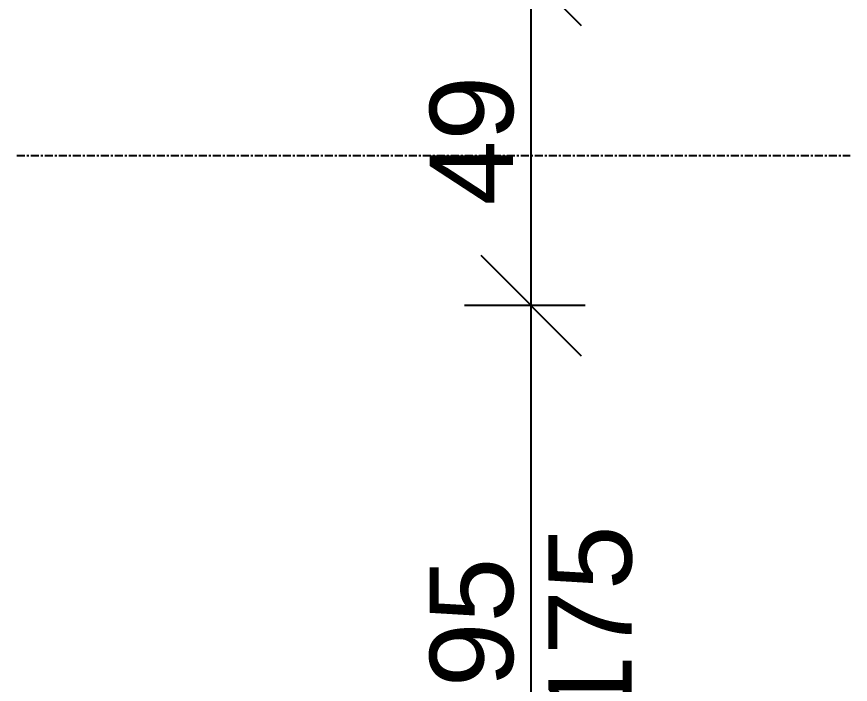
# Model space of a CAD drawing. Extents: x -5566 to 5867, y -120 to 4683.
# Drawn here: x -5235 to -5110, y 2513.7 to 2613.8 of the extents above; entities that cross this region are included whole.
import ezdxf

# ---------------------------------------------------------------- set-up
doc = ezdxf.new("R2010")
doc.units = 0
doc.linetypes.add('GRID_LINE', pattern=[2.1, 1.2, -0.3, 0.3, -0.3])
doc.layers.get('0').update_dxf_attribs({"linetype": 'CONTINUOUS'})
doc.layers.get('DEFPOINTS').update_dxf_attribs({"linetype": 'CONTINUOUS'})
doc.layers.add('A-ANNO-DIMS', color=211, linetype='CONTINUOUS')
doc.layers.add('S-GRID', color=1, linetype='CONTINUOUS')
doc.styles.add('ARIAL', font='arial.ttf', dxfattribs={"height": 12.5})
doc.dimstyles.new('200_100_2_5MM_ARIAL_CM___O', dxfattribs={"dimscale": 30.48, "dimtxt": 12.753242, "dimasz": 0.492126, "dimexe": 0.328084, "dimexo": 0.0625, "dimgap": 0.082021, "dimtad": 1, "dimdec": 0, "dimzin": 0, "dimtxsty": 'ARIAL', "dimblk1": 'OBLIQUE', "dimblk2": 'OBLIQUE', "dimsah": 1, "dimcen": 0.09, "dimdle": 0.328084, "dimazin": 3, "dimtfac": 1, "dimtdec": 4, "dimtix": 1, "dimtmove": 0, "dimatfit": 3, "dimtvp": 1, "dimtolj": 1, "dimtzin": 0})

# ---------------------------------------------------------------- blocks, each defined once
blk = doc.blocks.new('_OBLIQUE')
at = {"color": 0, "linetype": 'BYBLOCK'}
blk.add_line((-0.5, -0.5), (0.5, 0.5), dxfattribs=at)
blk = doc.blocks.new('DIMBLOCK205-LEVEL__9_00')
at = {"layer": 'A-ANNO-DIMS', "color": 0}
for p, q in [((-5157.84, 2465.49), (-5157.84, 2580.49)), ((-5149.74, 2570.49), (-5167.84, 2570.49)), ((-5149.74, 2475.49), (-5167.84, 2475.49))]:
    blk.add_line(p, q, dxfattribs=at)
at = {"layer": 'DEFPOINTS', "color": 0}
for p in [(-5157.84, 2570.49), (-5147.84, 2570.49), (-5147.84, 2475.49)]:
    blk.add_point(p, dxfattribs=at)
at = {"layer": 'A-ANNO-DIMS', "color": 0, "xscale": 15, "yscale": 15, "zscale": 15}
for p, rotation in [((-5157.84, 2570.49), 90), ((-5157.84, 2475.49), 270)]:
    blk.add_blockref('_OBLIQUE', p, dxfattribs=dict(at, rotation=rotation))
at = {"layer": 'A-ANNO-DIMS', "color": 0, "char_height": 12.5, "width": 34.6103, "attachment_point": 5, "rotation": 90, "style": 'ARIAL'}
for s, insert in [('\\A1;175', (-5148.96, 2522.99)), ('\\A1;95', (-5166.72, 2522.99))]:
    blk.add_mtext(s, dxfattribs=dict(at, insert=insert))
blk = doc.blocks.new('DIMBLOCK206-LEVEL__9_00')
at = {"layer": 'A-ANNO-DIMS', "color": 0}
for p, q in [((-5157.84, 2560.49), (-5157.84, 2629.97)), ((-5149.74, 2619.97), (-5167.84, 2619.97)), ((-5149.74, 2570.49), (-5167.84, 2570.49))]:
    blk.add_line(p, q, dxfattribs=at)
at = {"layer": 'DEFPOINTS', "color": 0}
for p in [(-5157.84, 2619.97), (-5147.84, 2619.97), (-5147.84, 2570.49)]:
    blk.add_point(p, dxfattribs=at)
at = {"layer": 'A-ANNO-DIMS', "color": 0, "xscale": 15, "yscale": 15, "zscale": 15}
for p, rotation in [((-5157.84, 2619.97), 90), ((-5157.84, 2570.49), 270)]:
    blk.add_blockref('_OBLIQUE', p, dxfattribs=dict(at, rotation=rotation))
at = {"layer": 'A-ANNO-DIMS', "color": 0, "insert": (-5166.72, 2595.23), "char_height": 12.5, "width": 23.0736, "attachment_point": 5, "rotation": 90, "style": 'ARIAL'}
blk.add_mtext('\\A1;49', dxfattribs=at)
blk = doc.blocks.new('DIMBLOCK207-LEVEL__9_00')
at = {"layer": 'A-ANNO-DIMS', "color": 0}
for p, q in [((-5157.84, 2609.97), (-5157.84, 2729.97)), ((-5149.74, 2719.97), (-5167.84, 2719.97)), ((-5149.74, 2619.97), (-5167.84, 2619.97))]:
    blk.add_line(p, q, dxfattribs=at)
at = {"layer": 'DEFPOINTS', "color": 0}
for p in [(-5157.84, 2719.97), (-5147.84, 2719.97), (-5147.84, 2619.97)]:
    blk.add_point(p, dxfattribs=at)
at = {"layer": 'A-ANNO-DIMS', "color": 0, "xscale": 15, "yscale": 15, "zscale": 15}
for p, rotation in [((-5157.84, 2719.97), 90), ((-5157.84, 2619.97), 270)]:
    blk.add_blockref('_OBLIQUE', p, dxfattribs=dict(at, rotation=rotation))
at = {"layer": 'A-ANNO-DIMS', "color": 0, "char_height": 12.5, "width": 34.6103, "attachment_point": 5, "rotation": 90, "style": 'ARIAL'}
for s, insert in [('\\A1;100', (-5166.72, 2669.97)), ('\\A1;175', (-5148.96, 2669.97))]:
    blk.add_mtext(s, dxfattribs=dict(at, insert=insert))

msp = doc.modelspace()

# ---------------------------------------------------------------- linework, layer by layer
at = {"layer": 'S-GRID', "linetype": 'GRID_LINE'}
msp.add_line((-5235, 2592.99), (-5110, 2592.99), dxfattribs=at)

# ---------------------------------------------------------------- dimensions: what is measured, and where the dimension line sits
at = {"layer": 'A-ANNO-DIMS'}
for base, p1, p2, override, picture, middle in [((-5157.84, 2719.97), (-5147.84, 2619.97), (-5147.84, 2719.97), {"dimpost": '<>', "dimfxl": 100}, 'DIMBLOCK207-LEVEL__9_00', (-5157.84, 2669.97)), ((-5157.84, 2570.49), (-5147.84, 2475.49), (-5147.84, 2570.49), {"dimpost": '<>', "dimfxl": 95}, 'DIMBLOCK205-LEVEL__9_00', (-5157.84, 2522.99))]:
    dim = msp.add_linear_dim(base=base, p1=p1, p2=p2, angle=270, text='<>\\X175', dimstyle='200_100_2_5MM_ARIAL_CM___O', override=override, dxfattribs=at)
    dim.commit()
    dim.dimension.update_dxf_attribs({"geometry": picture, "text_midpoint": middle})
dim = msp.add_linear_dim(base=(-5157.84, 2619.97), p1=(-5147.84, 2570.49), p2=(-5147.84, 2619.97), angle=270, dimstyle='200_100_2_5MM_ARIAL_CM___O', override={"dimpost": '<>', "dimfxl": 49.481343}, dxfattribs=at)
dim.commit()
dim.dimension.update_dxf_attribs({"geometry": 'DIMBLOCK206-LEVEL__9_00', "text_midpoint": (-5166.72, 2595.23)})

doc.saveas('drawing.dxf')
